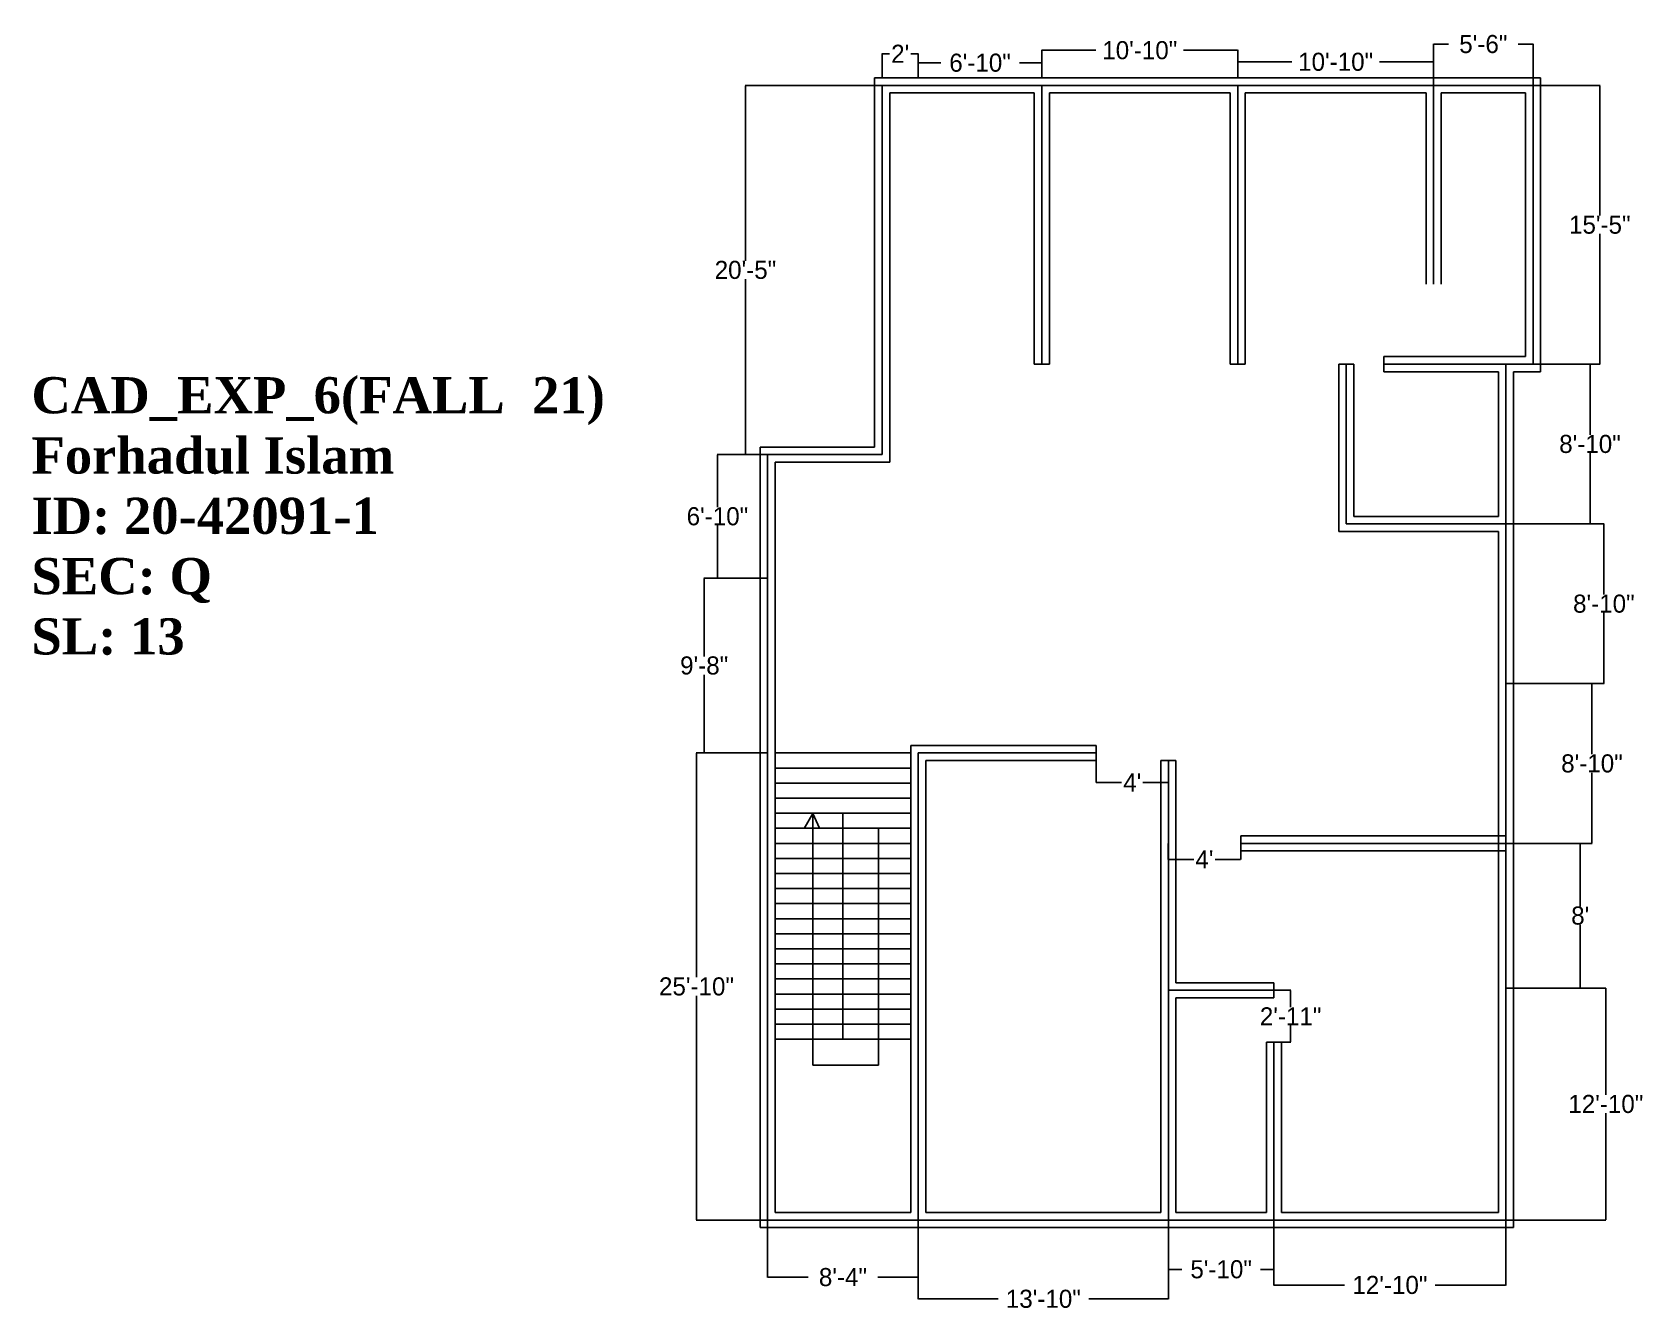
# Model space of a CAD drawing. Header units: inches. Extents: x -541 to 530, y -772 to 76.
import ezdxf

# ---------------------------------------------------------------- set-up
doc = ezdxf.new("R2010")
doc.units = ezdxf.units.IN
doc.header["$MEASUREMENT"] = 0
doc.dimstyles.get("Standard").update_dxf_attribs({"dimtxt": 12, "dimasz": 0.18, "dimexe": 0.18, "dimexo": 0.0625, "dimgap": 0.09, "dimtad": 0, "dimtih": 1, "dimtoh": 1, "dimdec": 0, "dimzin": 2, "dimdsep": 46, "dimlunit": 4, "dimtxsty": 'Standard', "dimcen": 0.09, "dimclrt": 2, "dimadec": 0, "dimazin": 0, "dimtfac": 1, "dimtdec": 0, "dimtofl": 0, "dimtmove": 0, "dimatfit": 3, "dimfxl": 1, "dimtolj": 1, "dimtzin": 0, "dimarcsym": 0})

# ---------------------------------------------------------------- blocks, each defined once
blk = doc.blocks.new('*D1')
at = {"color": 0, "lineweight": -2}
for p, q in [((-53.3, -401.8), (-100.6, -401.8)), ((-100.4, -402), (-100.4, -550.7)), ((-100.4, -711.6), (-100.4, -562.9)), ((-53.3, -711.8), (-100.6, -711.8))]:
    blk.add_line(p, q, dxfattribs=at)
at = {"color": 0}
for points in [[(-100.5, -402), (-100.4, -402), (-100.4, -401.8)], [(-100.5, -711.6), (-100.4, -711.6), (-100.4, -711.8)]]:
    blk.add_solid(points, dxfattribs=at)
at = {"layer": 'Defpoints', "color": 0}
for p in [(-53.2, -401.8), (-100.4, -711.8), (-53.2, -711.8)]:
    blk.add_point(p, dxfattribs=at)
at = {"color": 2, "insert": (-100.4, -556.8), "char_height": 12, "attachment_point": 5}
blk.add_mtext('\\A1;25\'-10"', dxfattribs=at)
blk = doc.blocks.new('*D2')
at = {"color": 0, "lineweight": -2}
for p, q in [((164.8, -401.9), (164.8, -421.5)), ((212.8, -406.9), (212.8, -421.5)), ((164.9, -421.4), (181.7, -421.4)), ((212.6, -421.4), (195.9, -421.4))]:
    blk.add_line(p, q, dxfattribs=at)
at = {"color": 0}
for points in [[(164.9, -421.3), (164.9, -421.4), (164.8, -421.4)], [(212.6, -421.3), (212.6, -421.4), (212.8, -421.4)]]:
    blk.add_solid(points, dxfattribs=at)
at = {"layer": 'Defpoints', "color": 0}
for p in [(164.8, -401.8), (212.8, -406.8), (212.8, -421.4)]:
    blk.add_point(p, dxfattribs=at)
at = {"color": 2, "insert": (188.8, -421.4), "char_height": 12, "attachment_point": 5}
blk.add_mtext("\\A1;4'", dxfattribs=at)
blk = doc.blocks.new('*D3')
at = {"color": 0, "lineweight": -2}
for p, q in [((282.8, -559.3), (294.1, -559.3)), ((293.9, -559.5), (293.9, -570.5)), ((293.9, -593.6), (293.9, -582.7)), ((282.8, -593.8), (294.1, -593.8))]:
    blk.add_line(p, q, dxfattribs=at)
at = {"color": 0}
for points in [[(293.9, -559.5), (293.9, -559.5), (293.9, -559.3)], [(293.9, -593.6), (293.9, -593.6), (293.9, -593.8)]]:
    blk.add_solid(points, dxfattribs=at)
at = {"layer": 'Defpoints', "color": 0}
for p in [(282.8, -559.3), (282.8, -593.8), (293.9, -593.8)]:
    blk.add_point(p, dxfattribs=at)
at = {"color": 2, "insert": (293.9, -576.6), "char_height": 12, "attachment_point": 5}
blk.add_mtext('\\A1;2\'-11"', dxfattribs=at)
blk = doc.blocks.new('*D4')
at = {"color": 0, "lineweight": -2}
for p, q in [((212.7, -461.9), (212.7, -472.6)), ((260.8, -461.9), (260.8, -472.6)), ((212.9, -472.4), (229.6, -472.4)), ((260.6, -472.4), (243.8, -472.4))]:
    blk.add_line(p, q, dxfattribs=at)
at = {"color": 0}
for points in [[(212.9, -472.4), (212.9, -472.4), (212.7, -472.4)], [(260.6, -472.4), (260.6, -472.4), (260.8, -472.4)]]:
    blk.add_solid(points, dxfattribs=at)
at = {"layer": 'Defpoints', "color": 0}
for p in [(212.7, -461.8), (260.8, -461.8), (212.7, -472.4)]:
    blk.add_point(p, dxfattribs=at)
at = {"color": 2, "insert": (236.7, -472.4), "char_height": 12, "attachment_point": 5}
blk.add_mtext("\\A1;4'", dxfattribs=at)
blk = doc.blocks.new('*D5')
at = {"color": 0, "lineweight": -2}
for p, q in [((-58.3, -285.8), (-95.5, -285.8)), ((-95.3, -286), (-95.3, -337.7)), ((-95.3, -401.6), (-95.3, -349.9)), ((-58.3, -401.8), (-95.5, -401.8))]:
    blk.add_line(p, q, dxfattribs=at)
at = {"color": 0}
for points in [[(-95.4, -286), (-95.3, -286), (-95.3, -285.8)], [(-95.4, -401.6), (-95.3, -401.6), (-95.3, -401.8)]]:
    blk.add_solid(points, dxfattribs=at)
at = {"layer": 'Defpoints', "color": 0}
for p in [(-95.3, -285.8), (-58.2, -285.8), (-58.2, -401.8)]:
    blk.add_point(p, dxfattribs=at)
at = {"color": 2, "insert": (-95.3, -343.8), "char_height": 12, "attachment_point": 5}
blk.add_mtext('\\A1;9\'-8"', dxfattribs=at)
blk = doc.blocks.new('*D6')
at = {"color": 0, "lineweight": -2}
for p, q in [((-53.3, -203.8), (-86.7, -203.8)), ((-86.5, -204), (-86.5, -238.7)), ((-86.5, -285.6), (-86.5, -250.9)), ((-53.3, -285.8), (-86.7, -285.8))]:
    blk.add_line(p, q, dxfattribs=at)
at = {"color": 0}
for points in [[(-86.5, -204), (-86.5, -204), (-86.5, -203.8)], [(-86.5, -285.6), (-86.5, -285.6), (-86.5, -285.8)]]:
    blk.add_solid(points, dxfattribs=at)
at = {"layer": 'Defpoints', "color": 0}
for p in [(-53.2, -203.8), (-86.5, -285.8), (-53.2, -285.8)]:
    blk.add_point(p, dxfattribs=at)
at = {"color": 2, "insert": (-86.5, -244.8), "char_height": 12, "attachment_point": 5}
blk.add_mtext('\\A1;6\'-10"', dxfattribs=at)
blk = doc.blocks.new('*D7')
at = {"color": 0, "lineweight": -2}
for p, q in [((22.7, 41.2), (-68.1, 41.2)), ((-67.9, 41), (-67.9, -75.2)), ((-67.9, -203.6), (-67.9, -87.4)), ((22.7, -203.8), (-68.1, -203.8))]:
    blk.add_line(p, q, dxfattribs=at)
at = {"color": 0}
for points in [[(-68, 41), (-67.9, 41), (-67.9, 41.2)], [(-68, -203.6), (-67.9, -203.6), (-67.9, -203.8)]]:
    blk.add_solid(points, dxfattribs=at)
at = {"layer": 'Defpoints', "color": 0}
for p in [(22.8, 41.2), (-67.9, -203.8), (22.8, -203.8)]:
    blk.add_point(p, dxfattribs=at)
at = {"color": 2, "insert": (-67.9, -81.3), "char_height": 12, "attachment_point": 5}
blk.add_mtext('\\A1;20\'-5"', dxfattribs=at)
blk = doc.blocks.new('*D8')
at = {"color": 0, "lineweight": -2}
for p, q in [((22.8, 46.2), (22.8, 62.4)), ((22.9, 62.2), (27.7, 62.2)), ((46.6, 62.2), (41.9, 62.2)), ((46.8, 46.2), (46.8, 62.4))]:
    blk.add_line(p, q, dxfattribs=at)
at = {"color": 0}
for points in [[(22.9, 62.3), (22.9, 62.2), (22.8, 62.2)], [(46.6, 62.3), (46.6, 62.2), (46.8, 62.2)]]:
    blk.add_solid(points, dxfattribs=at)
at = {"layer": 'Defpoints', "color": 0}
for p in [(46.8, 62.2), (22.8, 46.2), (46.8, 46.2)]:
    blk.add_point(p, dxfattribs=at)
at = {"color": 2, "insert": (34.8, 62.2), "char_height": 12, "attachment_point": 5}
blk.add_mtext("\\A1;2'", dxfattribs=at)
blk = doc.blocks.new('*D9')
at = {"color": 0, "lineweight": -2}
for p, q in [((46.8, 46.2), (46.8, 56.4)), ((46.9, 56.2), (61.7, 56.2)), ((128.6, 56.2), (113.9, 56.2)), ((128.8, 46.2), (128.8, 56.4))]:
    blk.add_line(p, q, dxfattribs=at)
at = {"color": 0}
for points in [[(46.9, 56.3), (46.9, 56.2), (46.8, 56.2)], [(128.6, 56.3), (128.6, 56.2), (128.8, 56.2)]]:
    blk.add_solid(points, dxfattribs=at)
at = {"layer": 'Defpoints', "color": 0}
for p in [(128.8, 56.2), (46.8, 46.2), (128.8, 46.2)]:
    blk.add_point(p, dxfattribs=at)
at = {"color": 2, "insert": (87.8, 56.2), "char_height": 12, "attachment_point": 5}
blk.add_mtext('\\A1;6\'-10"', dxfattribs=at)
blk = doc.blocks.new('*D10')
at = {"color": 0, "lineweight": -2}
for p, q in [((128.8, 46.2), (128.8, 64.7)), ((128.9, 64.5), (164.7, 64.5)), ((258.6, 64.5), (222.9, 64.5)), ((258.8, 46.2), (258.8, 64.7))]:
    blk.add_line(p, q, dxfattribs=at)
at = {"color": 0}
for points in [[(128.9, 64.5), (128.9, 64.5), (128.8, 64.5)], [(258.6, 64.5), (258.6, 64.5), (258.8, 64.5)]]:
    blk.add_solid(points, dxfattribs=at)
at = {"layer": 'Defpoints', "color": 0}
for p in [(128.8, 64.5), (128.8, 46.2), (258.8, 46.2)]:
    blk.add_point(p, dxfattribs=at)
at = {"color": 2, "insert": (193.8, 64.5), "char_height": 12, "attachment_point": 5}
blk.add_mtext('\\A1;10\'-10"', dxfattribs=at)
blk = doc.blocks.new('*D11')
at = {"color": 0, "lineweight": -2}
for p, q in [((258.8, 46.2), (258.8, 57)), ((258.9, 56.8), (294.7, 56.8)), ((388.6, 56.8), (352.9, 56.8)), ((388.8, 46.2), (388.8, 57))]:
    blk.add_line(p, q, dxfattribs=at)
at = {"color": 0}
for points in [[(258.9, 56.8), (258.9, 56.8), (258.8, 56.8)], [(388.6, 56.8), (388.6, 56.8), (388.8, 56.8)]]:
    blk.add_solid(points, dxfattribs=at)
at = {"layer": 'Defpoints', "color": 0}
for p in [(388.8, 56.8), (258.8, 46.2), (388.8, 46.2)]:
    blk.add_point(p, dxfattribs=at)
at = {"color": 2, "insert": (323.8, 56.8), "char_height": 12, "attachment_point": 5}
blk.add_mtext('\\A1;10\'-10"', dxfattribs=at)
blk = doc.blocks.new('*D12')
at = {"color": 0, "lineweight": -2}
for p, q in [((388.8, 41.2), (388.8, 68.8)), ((388.9, 68.6), (398.7, 68.6)), ((454.6, 68.6), (444.9, 68.6)), ((454.8, 41.2), (454.8, 68.8))]:
    blk.add_line(p, q, dxfattribs=at)
at = {"color": 0}
for points in [[(388.9, 68.6), (388.9, 68.5), (388.8, 68.6)], [(454.6, 68.6), (454.6, 68.5), (454.8, 68.6)]]:
    blk.add_solid(points, dxfattribs=at)
at = {"layer": 'Defpoints', "color": 0}
for p in [(388.8, 68.6), (388.8, 41.2), (454.8, 41.2)]:
    blk.add_point(p, dxfattribs=at)
at = {"color": 2, "insert": (421.8, 68.6), "char_height": 12, "attachment_point": 5}
blk.add_mtext('\\A1;5\'-6"', dxfattribs=at)
blk = doc.blocks.new('*D13')
at = {"color": 0, "lineweight": -2}
for p, q in [((454.8, 41.2), (499.3, 41.2)), ((499.1, 41), (499.1, -45.2)), ((499.1, -143.6), (499.1, -57.4)), ((454.8, -143.8), (499.3, -143.8))]:
    blk.add_line(p, q, dxfattribs=at)
at = {"color": 0}
for points in [[(499.1, 41), (499.2, 41), (499.1, 41.2)], [(499.1, -143.6), (499.2, -143.6), (499.1, -143.8)]]:
    blk.add_solid(points, dxfattribs=at)
at = {"layer": 'Defpoints', "color": 0}
for p in [(454.8, 41.2), (454.8, -143.8), (499.1, -143.8)]:
    blk.add_point(p, dxfattribs=at)
at = {"color": 2, "insert": (499.1, -51.3), "char_height": 12, "attachment_point": 5}
blk.add_mtext('\\A1;15\'-5"', dxfattribs=at)
blk = doc.blocks.new('*D14')
at = {"color": 0, "lineweight": -2}
for p, q in [((436.8, -143.8), (492.8, -143.8)), ((492.6, -144), (492.6, -190.7)), ((492.6, -249.6), (492.6, -202.9)), ((436.8, -249.8), (492.8, -249.8))]:
    blk.add_line(p, q, dxfattribs=at)
at = {"color": 0}
for points in [[(492.6, -144), (492.6, -144), (492.6, -143.8)], [(492.6, -249.6), (492.6, -249.6), (492.6, -249.8)]]:
    blk.add_solid(points, dxfattribs=at)
at = {"layer": 'Defpoints', "color": 0}
for p in [(436.8, -143.8), (492.6, -143.8), (436.8, -249.8)]:
    blk.add_point(p, dxfattribs=at)
at = {"color": 2, "insert": (492.6, -196.8), "char_height": 12, "attachment_point": 5}
blk.add_mtext('\\A1;8\'-10"', dxfattribs=at)
blk = doc.blocks.new('*D15')
at = {"color": 0, "lineweight": -2}
for p, q in [((441.8, -249.8), (501.9, -249.8)), ((501.8, -250), (501.8, -296.7)), ((501.8, -355.6), (501.8, -308.9)), ((441.8, -355.8), (501.9, -355.8))]:
    blk.add_line(p, q, dxfattribs=at)
at = {"color": 0}
for points in [[(501.7, -250), (501.8, -250), (501.8, -249.8)], [(501.7, -355.6), (501.8, -355.6), (501.8, -355.8)]]:
    blk.add_solid(points, dxfattribs=at)
at = {"layer": 'Defpoints', "color": 0}
for p in [(441.8, -249.8), (441.8, -355.8), (501.8, -355.8)]:
    blk.add_point(p, dxfattribs=at)
at = {"color": 2, "insert": (501.8, -302.8), "char_height": 12, "attachment_point": 5}
blk.add_mtext('\\A1;8\'-10"', dxfattribs=at)
blk = doc.blocks.new('*D16')
at = {"color": 0, "lineweight": -2}
for p, q in [((436.8, -355.8), (494.1, -355.8)), ((493.9, -356), (493.9, -402.7)), ((493.9, -461.6), (493.9, -414.9)), ((436.8, -461.8), (494.1, -461.8))]:
    blk.add_line(p, q, dxfattribs=at)
at = {"color": 0}
for points in [[(493.9, -356), (493.9, -356), (493.9, -355.8)], [(493.9, -461.6), (493.9, -461.6), (493.9, -461.8)]]:
    blk.add_solid(points, dxfattribs=at)
at = {"layer": 'Defpoints', "color": 0}
for p in [(436.8, -355.8), (493.9, -355.8), (436.8, -461.8)]:
    blk.add_point(p, dxfattribs=at)
at = {"color": 2, "insert": (493.9, -408.8), "char_height": 12, "attachment_point": 5}
blk.add_mtext('\\A1;8\'-10"', dxfattribs=at)
blk = doc.blocks.new('*D17')
at = {"color": 0, "lineweight": -2}
for p, q in [((436.8, -461.8), (486.2, -461.8)), ((486.1, -462), (486.1, -503.7)), ((486.1, -557.6), (486.1, -515.9)), ((436.8, -557.8), (486.2, -557.8))]:
    blk.add_line(p, q, dxfattribs=at)
at = {"color": 0}
for points in [[(486, -462), (486.1, -462), (486.1, -461.8)], [(486, -557.6), (486.1, -557.6), (486.1, -557.8)]]:
    blk.add_solid(points, dxfattribs=at)
at = {"layer": 'Defpoints', "color": 0}
for p in [(436.8, -461.8), (486.1, -461.8), (436.8, -557.8)]:
    blk.add_point(p, dxfattribs=at)
at = {"color": 2, "insert": (486.1, -509.8), "char_height": 12, "attachment_point": 5}
blk.add_mtext("\\A1;8'", dxfattribs=at)
blk = doc.blocks.new('*D18')
at = {"color": 0, "lineweight": -2}
for p, q in [((436.8, -557.8), (503.2, -557.8)), ((503.1, -558), (503.1, -628.7)), ((503.1, -711.6), (503.1, -640.9)), ((436.8, -711.8), (503.2, -711.8))]:
    blk.add_line(p, q, dxfattribs=at)
at = {"color": 0}
for points in [[(503, -558), (503.1, -558), (503.1, -557.8)], [(503, -711.6), (503.1, -711.6), (503.1, -711.8)]]:
    blk.add_solid(points, dxfattribs=at)
at = {"layer": 'Defpoints', "color": 0}
for p in [(436.8, -557.8), (436.8, -711.8), (503.1, -711.8)]:
    blk.add_point(p, dxfattribs=at)
at = {"color": 2, "insert": (503.1, -634.8), "char_height": 12, "attachment_point": 5}
blk.add_mtext('\\A1;12\'-10"', dxfattribs=at)
blk = doc.blocks.new('*D19')
at = {"color": 0, "lineweight": -2}
for p, q in [((282.8, -711.9), (282.8, -755.1)), ((436.8, -711.9), (436.8, -755.1)), ((282.9, -754.9), (329.7, -754.9)), ((436.6, -754.9), (389.9, -754.9))]:
    blk.add_line(p, q, dxfattribs=at)
at = {"color": 0}
for points in [[(282.9, -754.9), (282.9, -754.9), (282.8, -754.9)], [(436.6, -754.9), (436.6, -754.9), (436.8, -754.9)]]:
    blk.add_solid(points, dxfattribs=at)
at = {"layer": 'Defpoints', "color": 0}
for p in [(282.8, -711.8), (436.8, -711.8), (282.8, -754.9)]:
    blk.add_point(p, dxfattribs=at)
at = {"color": 2, "insert": (359.8, -754.9), "char_height": 12, "attachment_point": 5}
blk.add_mtext('\\A1;12\'-10"', dxfattribs=at)
blk = doc.blocks.new('*D20')
at = {"color": 0, "lineweight": -2}
for p, q in [((212.8, -711.9), (212.8, -744.6)), ((282.8, -711.9), (282.8, -744.6)), ((212.9, -744.5), (221.7, -744.5)), ((282.6, -744.5), (273.9, -744.5))]:
    blk.add_line(p, q, dxfattribs=at)
at = {"color": 0}
for points in [[(212.9, -744.4), (212.9, -744.5), (212.8, -744.5)], [(282.6, -744.4), (282.6, -744.5), (282.8, -744.5)]]:
    blk.add_solid(points, dxfattribs=at)
at = {"layer": 'Defpoints', "color": 0}
for p in [(212.8, -711.8), (282.8, -711.8), (212.8, -744.5)]:
    blk.add_point(p, dxfattribs=at)
at = {"color": 2, "insert": (247.8, -744.5), "char_height": 12, "attachment_point": 5}
blk.add_mtext('\\A1;5\'-10"', dxfattribs=at)
blk = doc.blocks.new('*D21')
at = {"color": 0, "lineweight": -2}
for p, q in [((46.8, -711.9), (46.8, -764.2)), ((212.8, -711.9), (212.8, -764.2)), ((46.9, -764.1), (99.7, -764.1)), ((212.6, -764.1), (159.9, -764.1))]:
    blk.add_line(p, q, dxfattribs=at)
at = {"color": 0}
for points in [[(46.9, -764), (46.9, -764.1), (46.8, -764.1)], [(212.6, -764), (212.6, -764.1), (212.8, -764.1)]]:
    blk.add_solid(points, dxfattribs=at)
at = {"layer": 'Defpoints', "color": 0}
for p in [(46.8, -711.8), (212.8, -711.8), (46.8, -764.1)]:
    blk.add_point(p, dxfattribs=at)
at = {"color": 2, "insert": (129.8, -764.1), "char_height": 12, "attachment_point": 5}
blk.add_mtext('\\A1;13\'-10"', dxfattribs=at)
blk = doc.blocks.new('*D22')
at = {"color": 0, "lineweight": -2}
for p, q in [((-53.2, -711.9), (-53.2, -749.9)), ((46.8, -711.9), (46.8, -749.9)), ((-53.1, -749.7), (-26.3, -749.7)), ((46.6, -749.7), (19.9, -749.7))]:
    blk.add_line(p, q, dxfattribs=at)
at = {"color": 0}
for points in [[(-53.1, -749.7), (-53.1, -749.7), (-53.2, -749.7)], [(46.6, -749.7), (46.6, -749.7), (46.8, -749.7)]]:
    blk.add_solid(points, dxfattribs=at)
at = {"layer": 'Defpoints', "color": 0}
for p in [(-53.2, -711.8), (46.8, -711.8), (-53.2, -749.7)]:
    blk.add_point(p, dxfattribs=at)
at = {"color": 2, "insert": (-3.2, -749.7), "char_height": 12, "attachment_point": 5}
blk.add_mtext('\\A1;8\'-4"', dxfattribs=at)

msp = doc.modelspace()

# ---------------------------------------------------------------- linework, layer by layer
for p, q in [((22.8, 46.2), (17.8, 46.2)), ((17.8, 41.2), (17.8, 46.2)), ((22.8, 46.2), (46.8, 46.2)), ((22.8, 46.2), (46.8, 46.2)), ((22.8, 46.2), (46.8, 46.2)), ((46.8, 46.2), (128.8, 46.2)), ((128.8, 46.2), (258.8, 46.2)), ((258.8, 46.2), (388.8, 46.2)), ((388.8, 46.2), (454.8, 46.2)), ((388.8, 46.2), (454.8, 46.2)), ((454.8, 46.2), (459.8, 46.2)), ((459.8, 41.2), (459.8, 46.2)), ((17.8, -198.8), (17.8, 41.2)), ((22.8, 41.2), (46.8, 41.2)), ((22.8, -203.8), (22.8, 41.2)), ((27.8, -203.8), (27.8, 36.2)), ((27.8, 36.2), (46.8, 36.2)), ((46.8, 41.2), (128.8, 41.2)), ((46.8, 36.2), (123.8, 36.2)), ((123.8, 36.2), (123.8, -143.8)), ((128.8, 41.2), (258.8, 41.2)), ((128.8, 41.2), (128.8, -143.8)), ((128.8, 41.2), (258.8, 41.2)), ((128.8, 41.2), (258.8, 41.2)), ((133.8, 36.2), (133.8, -143.8)), ((133.8, 36.2), (133.8, -143.8)), ((133.8, 36.2), (133.8, -143.8)), ((133.8, 36.2), (253.8, 36.2)), ((253.8, 36.2), (253.8, -143.8)), ((258.8, 41.2), (388.8, 41.2)), ((258.8, 41.2), (258.8, -143.8)), ((263.8, 36.2), (263.8, -143.8)), ((263.8, 36.2), (383.8, 36.2)), ((383.8, 36.2), (383.8, -90.8)), ((388.8, 41.2), (454.8, 41.2)), ((388.8, 41.2), (388.8, -90.8)), ((393.8, 36.2), (393.8, -90.8)), ((393.8, 36.2), (393.8, -90.8)), ((393.8, 36.2), (449.8, 36.2)), ((449.8, 36.2), (449.8, -138.8)), ((454.8, 41.2), (454.8, -143.8)), ((459.8, 41.2), (459.8, -143.8)), ((436.8, -138.8), (355.8, -138.8)), ((355.8, -138.8), (355.8, -148.8)), ((449.8, -138.8), (436.8, -138.8)), ((123.8, -143.8), (133.8, -143.8)), ((253.8, -143.8), (263.8, -143.8)), ((325.8, -249.8), (325.8, -143.8)), ((325.8, -143.8), (335.8, -143.8)), ((330.8, -249.8), (330.8, -143.8)), ((335.8, -244.8), (335.8, -143.8)), ((436.8, -143.8), (355.8, -143.8)), ((431.8, -148.8), (355.8, -148.8)), ((431.8, -148.8), (431.8, -244.8)), ((454.8, -143.8), (436.8, -143.8)), ((436.8, -143.8), (436.8, -249.8)), ((454.8, -148.8), (441.8, -148.8)), ((454.8, -148.8), (441.8, -148.8)), ((454.8, -148.8), (441.8, -148.8)), ((441.8, -148.8), (441.8, -249.8)), ((441.8, -148.8), (441.8, -249.8)), ((441.8, -148.8), (441.8, -249.8)), ((454.8, -148.8), (459.8, -148.8)), ((459.8, -143.8), (459.8, -148.8)), ((-58.2, -203.8), (-58.2, -198.8)), ((-53.2, -198.8), (-58.2, -198.8)), ((-53.2, -198.8), (17.8, -198.8)), ((-58.2, -285.8), (-58.2, -203.8)), ((-53.2, -285.8), (-53.2, -203.8)), ((-53.2, -203.8), (22.8, -203.8)), ((-48.2, -285.8), (-48.2, -208.8)), ((-48.2, -208.8), (22.8, -208.8)), ((22.8, -208.8), (27.8, -208.8)), ((27.8, -203.8), (27.8, -208.8)), ((431.8, -244.8), (335.8, -244.8)), ((325.8, -249.8), (325.8, -254.8)), ((330.8, -254.8), (325.8, -254.8)), ((436.8, -249.8), (330.8, -249.8)), ((431.8, -254.8), (330.8, -254.8)), ((431.8, -254.8), (431.8, -355.8)), ((436.8, -249.8), (436.8, -355.8)), ((441.8, -249.8), (441.8, -355.8)), ((-58.2, -401.8), (-58.2, -285.8)), ((-53.2, -401.8), (-53.2, -285.8)), ((-48.2, -401.8), (-48.2, -285.8)), ((431.8, -355.8), (431.8, -461.8)), ((436.8, -355.8), (436.8, -461.8)), ((441.8, -355.8), (441.8, -461.8)), ((-58.2, -711.8), (-58.2, -401.8)), ((-53.2, -711.8), (-53.2, -401.8)), ((-48.2, -706.8), (-48.2, -401.8)), ((-48.2, -401.8), (41.8, -401.8)), ((41.8, -401.8), (41.8, -396.8)), ((46.8, -396.8), (41.8, -396.8)), ((41.8, -706.8), (41.8, -401.8)), ((46.8, -396.8), (164.8, -396.8)), ((46.8, -711.8), (46.8, -401.8)), ((46.8, -401.8), (164.8, -401.8)), ((51.8, -706.8), (51.8, -406.8)), ((51.8, -406.8), (164.8, -406.8)), ((164.8, -396.8), (164.8, -406.8)), ((207.8, -559.3), (207.8, -406.8)), ((207.8, -706.8), (207.8, -406.8)), ((207.8, -406.8), (217.8, -406.8)), ((212.8, -711.8), (212.8, -406.8)), ((212.8, -559.3), (212.8, -406.8)), ((217.8, -554.3), (217.8, -406.8)), ((217.8, -554.3), (217.8, -406.8)), ((-48.2, -411.8), (41.8, -411.8)), ((-48.2, -421.8), (41.8, -421.8)), ((-48.2, -431.8), (41.8, -431.8)), ((-48.2, -441.8), (41.8, -441.8)), ((-23.3, -442), (-29, -451.9)), ((-23.3, -608.9), (-23.3, -442)), ((-23.3, -442), (-23.3, -451.8)), ((-23.3, -442), (-18.7, -451.8)), ((-3.2, -441.8), (-3.2, -591.8)), ((-48.2, -451.8), (41.8, -451.8)), ((20.4, -451.9), (20.4, -608.9)), ((436.8, -456.8), (260.8, -456.8)), ((260.8, -456.8), (260.8, -466.8)), ((-48.2, -461.8), (41.8, -461.8)), ((436.8, -461.8), (260.8, -461.8)), ((436.8, -466.8), (260.8, -466.8)), ((431.8, -461.8), (431.8, -557.8)), ((436.8, -461.8), (436.8, -557.8)), ((441.8, -461.8), (441.8, -557.8)), ((-48.2, -471.8), (41.8, -471.8)), ((-48.2, -481.8), (41.8, -481.8)), ((-48.2, -491.8), (41.8, -491.8)), ((-48.2, -501.8), (41.8, -501.8)), ((-48.2, -511.8), (41.8, -511.8)), ((-48.2, -521.8), (41.8, -521.8)), ((-48.2, -531.8), (41.8, -531.8)), ((-48.2, -541.8), (41.8, -541.8)), ((-48.2, -551.8), (41.8, -551.8)), ((217.8, -554.3), (282.8, -554.3)), ((282.8, -554.3), (282.8, -564.3)), ((-48.2, -561.8), (41.8, -561.8)), ((212.8, -559.3), (282.8, -559.3)), ((217.8, -564.3), (282.8, -564.3)), ((217.8, -706.8), (217.8, -564.3)), ((431.8, -557.8), (431.8, -706.8)), ((436.8, -557.8), (436.8, -711.8)), ((441.8, -557.8), (441.8, -711.8)), ((-48.2, -571.8), (41.8, -571.8)), ((-48.2, -581.8), (41.8, -581.8)), ((-48.2, -591.8), (41.8, -591.8)), ((277.8, -706.8), (277.8, -593.8)), ((277.8, -593.8), (287.8, -593.8)), ((282.8, -711.8), (282.8, -593.8)), ((287.8, -706.8), (287.8, -593.8)), ((20.4, -608.9), (-23.3, -608.9)), ((41.8, -706.8), (-48.2, -706.8)), ((207.8, -706.8), (51.8, -706.8)), ((277.8, -706.8), (217.8, -706.8)), ((431.8, -706.8), (287.8, -706.8)), ((-58.2, -711.8), (-58.2, -716.8)), ((-53.2, -716.8), (-58.2, -716.8)), ((46.8, -711.8), (-53.2, -711.8)), ((46.8, -716.8), (-53.2, -716.8)), ((212.8, -711.8), (46.8, -711.8)), ((212.8, -716.8), (46.8, -716.8)), ((282.8, -711.8), (212.8, -711.8)), ((282.8, -716.8), (212.8, -716.8)), ((436.8, -711.8), (282.8, -711.8)), ((436.8, -716.8), (282.8, -716.8)), ((436.8, -716.8), (441.8, -716.8)), ((441.8, -711.8), (441.8, -716.8))]:
    msp.add_line(p, q)

# ---------------------------------------------------------------- texts
at = {"insert": (-541.8, -152.4), "char_height": 24, "attachment_point": 1}
msp.add_mtext('{\\fTimes New Roman|b1|i0|c0|p18;CAD_EXP_6(FALL  21)\\PForhadul Islam\\PID: 20-42091-1\\PSEC: Q\\PSL: 13}', dxfattribs=at)

# ---------------------------------------------------------------- dimensions: what is measured, and where the dimension line sits
for base, p1, p2, picture, middle in [((388.8, 68.6), (454.8, 41.2), (388.8, 41.2), '*D12', (421.8, 68.6)), ((46.8, 62.2), (22.8, 46.2), (46.8, 46.2), '*D8', (34.8, 62.2)), ((128.8, 64.5), (258.8, 46.2), (128.8, 46.2), '*D10', (193.8, 64.5)), ((388.8, 56.8), (258.8, 46.2), (388.8, 46.2), '*D11', (323.8, 56.8)), ((128.8, 56.2), (46.8, 46.2), (128.8, 46.2), '*D9', (87.8, 56.2)), ((212.8, -421.4), (164.8, -401.8), (212.8, -406.8), '*D2', (188.8, -421.4)), ((212.7, -472.4), (260.8, -461.8), (212.7, -461.8), '*D4', (236.7, -472.4)), ((-53.2, -749.7), (46.8, -711.8), (-53.2, -711.8), '*D22', (-3.2, -749.7)), ((46.8, -764.1), (212.8, -711.8), (46.8, -711.8), '*D21', (129.8, -764.1)), ((212.8, -744.5), (282.8, -711.8), (212.8, -711.8), '*D20', (247.8, -744.5)), ((282.8, -754.9), (436.8, -711.8), (282.8, -711.8), '*D19', (359.8, -754.9))]:
    dim = msp.add_linear_dim(base=base, p1=p1, p2=p2, dimstyle='Standard')
    dim.commit()
    dim.dimension.update_dxf_attribs({"geometry": picture, "text_midpoint": middle})
for base, p1, p2, picture, middle in [((-67.9, -203.8), (22.8, 41.2), (22.8, -203.8), '*D7', (-67.9, -81.3)), ((499.1, -143.8), (454.8, 41.2), (454.8, -143.8), '*D13', (499.1, -51.3)), ((492.6, -143.8), (436.8, -249.8), (436.8, -143.8), '*D14', (492.6, -196.8)), ((-86.5, -285.8), (-53.2, -203.8), (-53.2, -285.8), '*D6', (-86.5, -244.8)), ((501.8, -355.8), (441.8, -249.8), (441.8, -355.8), '*D15', (501.8, -302.8)), ((-95.3, -285.8), (-58.2, -401.8), (-58.2, -285.8), '*D5', (-95.3, -343.8)), ((493.9, -355.8), (436.8, -461.8), (436.8, -355.8), '*D16', (493.9, -408.8)), ((-100.4, -711.8), (-53.2, -401.8), (-53.2, -711.8), '*D1', (-100.4, -556.8)), ((486.1, -461.8), (436.8, -557.8), (436.8, -461.8), '*D17', (486.1, -509.8)), ((293.9051784, -593.8132694), (282.7872395, -559.3132694), (282.7662624, -593.8132694), '*D3', (293.9051784, -576.5632694)), ((503.1, -711.8), (436.8, -557.8), (436.8, -711.8), '*D18', (503.1, -634.8))]:
    dim = msp.add_linear_dim(base=base, p1=p1, p2=p2, angle=90, dimstyle='Standard')
    dim.commit()
    dim.dimension.update_dxf_attribs({"geometry": picture, "text_midpoint": middle})

doc.saveas('drawing.dxf')
